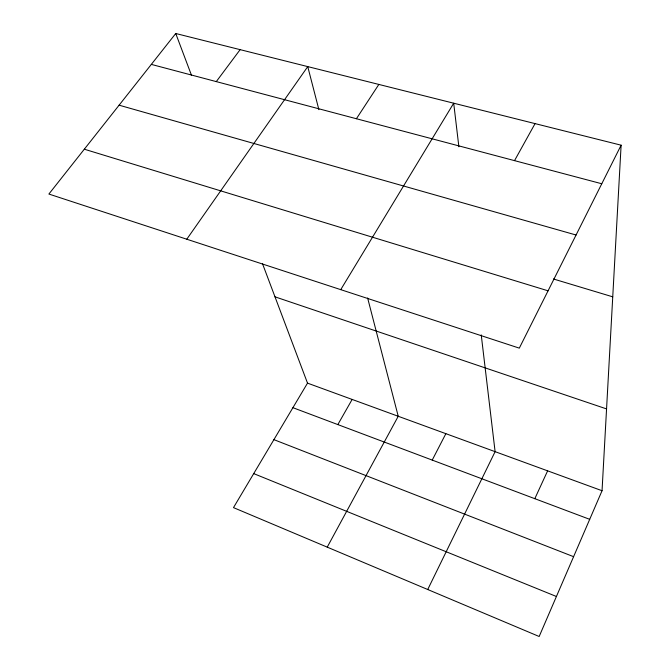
<?xml version="1.0" encoding="UTF-8"?>
<svg xmlns="http://www.w3.org/2000/svg" width="670" height="670" viewBox="0 0 670 670"><rect width="100%" height="100%" fill="white"/><g stroke="black" fill="none" stroke-linecap="round" stroke-linejoin="round"><path stroke-width="1" d="M262.548 263.821L307.513 383.131L233.487 507.617L539.166 636.5L602.045 490.725L621.115 145.189L175.741 33.5L48.885 194.049L519.309 348.14L621.115 145.189M534.811 498.681L547.625 470.851M427.728 589.516L495.105 451.664L481.236 334.899M432.234 460.089L445.86 433.674M327.228 547.139L398.231 416.271L367.621 297.983M514.527 160.633L535.062 123.615M337.839 424.579L352.144 399.437M340.737 289.649L453.699 103.205L458.875 146.772M356.406 118.741L378.843 84.437M186.779 239.215L307.748 66.606L318.887 109.654M216.284 81.606L240.136 49.647M151.328 64.395L601.769 183.756M119.109 105.182L576.058 235.011M553.403 278.98L612.74 296.827M84.32 149.209L548.06 290.814M274.985 296.827L606.559 408.918M307.513 383.131L602.045 490.725M292.916 407.687L589.709 519.334M273.904 439.646L573.595 556.678M253.712 473.606L556.427 596.493M175.741 33.5L191.561 75.476"/></g></svg>
